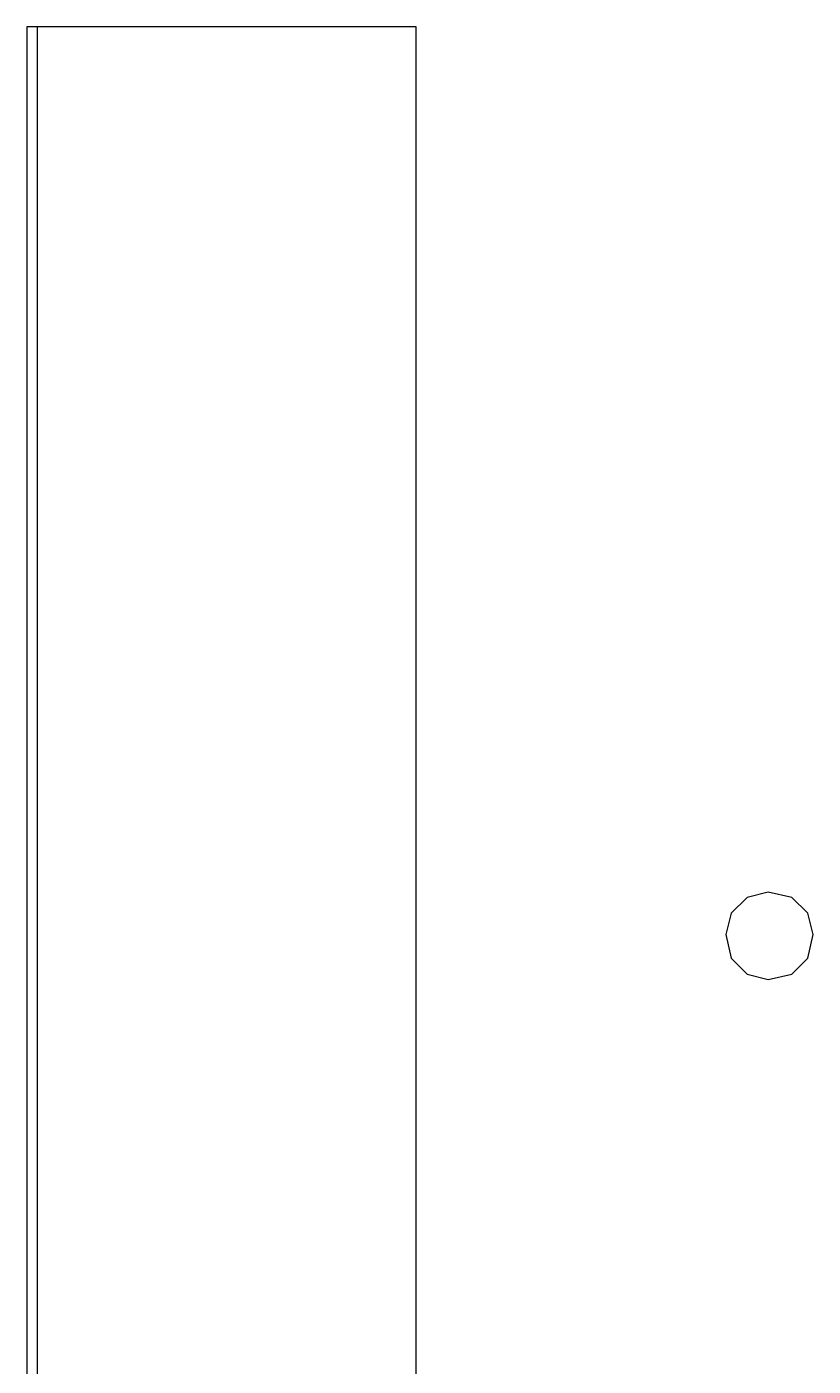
# Model space of a CAD drawing. Header units: millimetres. Extents: x 0 to 11839, y 0 to 13604.
# Drawn here: x 7470 to 8098, y 2701 to 3772 of the extents above; entities that cross this region are included whole.
import ezdxf

# ---------------------------------------------------------------- set-up
doc = ezdxf.new("R2010")
doc.units = ezdxf.units.MM
doc.layers.add('PDF_STROKES', color=7, linetype='Continuous')

msp = doc.modelspace()

# ---------------------------------------------------------------- linework, layer by layer
at = {"layer": 'PDF_STROKES'}
for p, q in [((7780.9, 3771.9), (7478.2, 3771.9)), ((7780.9, 1164.2), (7780.9, 3771.9)), ((7469.7, 3685.1), (7469.7, 1164.2)), ((8045.5, 3075.5), (8032.7, 3062.8)), ((8062.4, 3079.7), (8045.5, 3075.5)), ((8081.4, 3075.5), (8062.4, 3079.7)), ((8094.1, 3062.8), (8081.4, 3075.5)), ((8032.7, 3062.8), (8028.5, 3045.9)), ((8098.4, 3045.9), (8094.1, 3062.8)), ((8028.5, 3045.9), (8032.7, 3026.8)), ((8094.1, 3026.8), (8098.4, 3045.9)), ((8032.7, 3026.8), (8045.5, 3014.1)), ((8081.4, 3014.1), (8094.1, 3026.8)), ((8045.5, 3014.1), (8062.4, 3009.9)), ((8062.4, 3009.9), (8081.4, 3014.1))]:
    msp.add_line(p, q, dxfattribs=at)
msp.add_lwpolyline([(7469.7, 1164.2), (7478.2, 1164.2), (7478.2, 3771.9), (7469.7, 3771.9)], close=True, dxfattribs=at)

doc.saveas('drawing.dxf')
